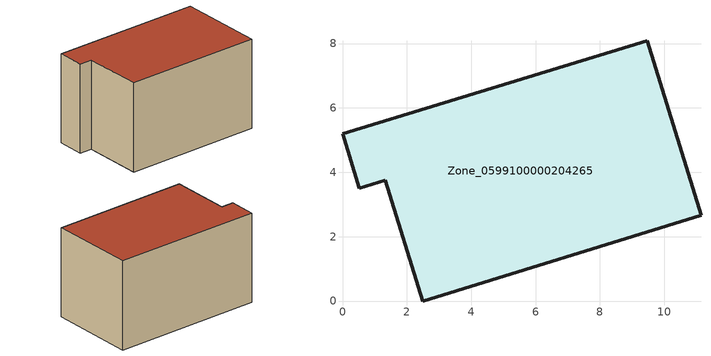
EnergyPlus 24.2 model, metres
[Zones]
Zone_0599100000204265
 floor ground (C_G): 1.33,3.76 0.52,3.51 0,5.2 9.47,8.08 11.14,2.66 2.49,0 z0
 wall outside (C_F): 9.47,8.08 0,5.2 0.52,3.51 1.33,3.76 2.49,0 11.14,2.66 9.47,8.08 z0:5.88
 roof outside (C_R): 2.49,0 11.14,2.66 9.47,8.08 0,5.2 0.52,3.51 1.33,3.76 z5.88
[BUILDING]
Pand.0599100000204265: North Axis=0; Terrain=City; Loads Convergence Tolerance Value=0.04; Temperature Convergence Tolerance Value=0.4; Solar Distribution=FullExterior; Maximum Number of Warmup Days=25; Minimum Number of Warmup Days=1
[Site:Location]
Rotterdam.The.Hague.AP_ZH_NLD Design_Conditions: Latitude=51.96; Longitude=4.45; Time Zone=1; Elevation=-4.5
[SITE:GROUNDTEMPERATURE:BUILDINGSURFACE]
18, 18, 18, 18, 18, 18, 18, 18, 18, 18, 18, 18
[MATERIAL] Thermal Absorptance=0.9; Solar Absorptance=0.7; Visible Absorptance=0.7
Name | Roughness | Thickness | Conductivity | Density | Specific Heat
G.TC.1975-1991 | MediumSmooth | 0.15 | 0.288461 | 540 | 1210
F.TC.1975-1991 | Rough | 0.3 | 0.230769 | 1920 | 840
R.TC.1975-1991 | MediumRough | 0.2 | 0.153846 | 1500 | 1000
[CONSTRUCTION]
C_G: G.TC.1975-1991
C_F: F.TC.1975-1991
C_R: R.TC.1975-1991
[ZONE]
Zone_0599100000204265: Type=1; Multiplier=1; Ceiling Height=Autocalculate; Volume=Autocalculate; Floor Area=autocalculate; Part of Total Floor Area=Yes
[ZONEINFILTRATION:DESIGNFLOWRATE]
Infil_Zone_0599100000204265: Zone or ZoneList or Space or SpaceList=Zone_0599100000204265; Schedule=AlwaysOn; Design Flow Rate Calculation Method=Flow/Area; Flow Rate per Floor Area=0.003; Constant Term Coefficient=1; Temperature Term Coefficient=0; Velocity Term Coefficient=0; Velocity Squared Term Coefficient=0
[HVACTEMPLATE:ZONE:IDEALLOADSAIRSYSTEM]
Zone_0599100000204265: Maximum Heating Supply Air Temperature=50; Minimum Cooling Supply Air Temperature=13; Maximum Heating Supply Air Humidity Ratio=0.0156; Minimum Cooling Supply Air Humidity Ratio=0.0077; Heating Limit=NoLimit; Cooling Limit=NoLimit; Dehumidification Control Type=ConstantSensibleHeatRatio; Cooling Sensible Heat Ratio=0.7; Dehumidification Setpoint=60; Humidification Control Type=None; Humidification Setpoint=30; Outdoor Air Method=None; Outdoor Air Flow Rate per Person=0.00944; Outdoor Air Flow Rate per Zone Floor Area=0; Outdoor Air Flow Rate per Zone=0; Demand Controlled Ventilation Type=None; Outdoor Air Economizer Type=NoEconomizer; Heat Recovery Type=None; Sensible Heat Recovery Effectiveness=0.7; Latent Heat Recovery Effectiveness=0.65
[ZONECONTROL:THERMOSTAT]
ThermostatControl_Zone_0599100000204265: Zone or ZoneList=Zone_0599100000204265; Control Type Schedule=DualSetpointControlType; Control 1=Thermostat_Zone_0599100000204265; Temperature Difference Between Cutout And Setpoint=0
[THERMOSTATSETPOINT:DUALSETPOINT]
Thermostat_Zone_0599100000204265: Heating Setpoint Temperature Schedule=HeatingSetpoint_Zone_0599100000204265; Cooling Setpoint Temperature Schedule=CoolingSetpoint_Zone_0599100000204265
[SCHEDULE:COMPACT]
HeatingSetpoint_Zone_0599100000204265: Through: 12/31, For: AllDays, Until: 24:00, 21
CoolingSetpoint_Zone_0599100000204265: Through: 12/31, For: AllDays, Until: 24:00, 24
DualSetpointControlType: Through: 12/31, For: AllDays, Until: 24:00, 4
AlwaysOn: Through: 12/31, For: AllDays, Until: 24:00, 1
